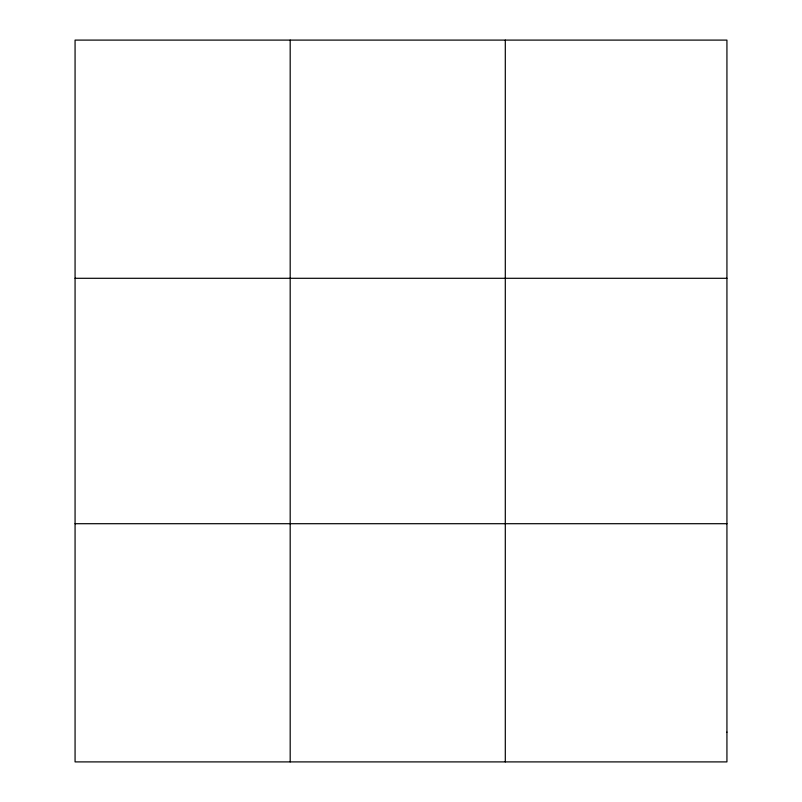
<?xml version="1.0" encoding="UTF-8"?>
<svg xmlns="http://www.w3.org/2000/svg" width="802" height="802" viewBox="0 0 802 802"><rect width="100%" height="100%" fill="white"/><g stroke="black" fill="none" stroke-linecap="round" stroke-linejoin="round"><path stroke-width="1.2" d="M290.184 761.9L290.184 40.1M505.3 761.9L505.3 40.1M75.067 278.294L726.933 278.294M75.067 523.706L726.933 523.706M726.933 732.126L726.933 761.9L75.067 761.9L75.067 40.1L726.933 40.1L726.933 732.126"/></g></svg>
